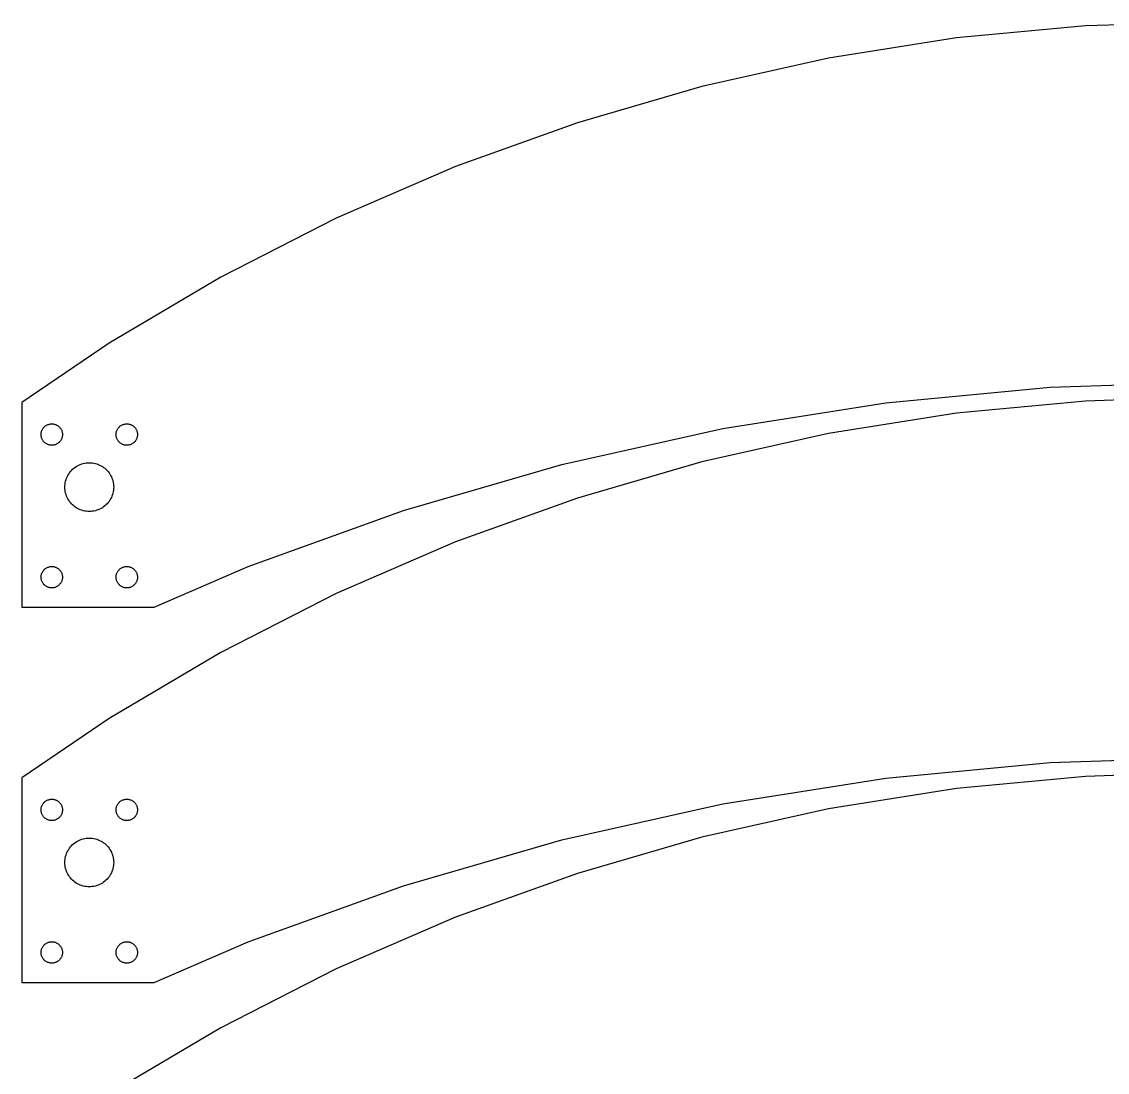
# Model space of a CAD drawing. Header units: metres. Extents: x 0 to 318, y 0 to 285.
# Drawn here: x 0 to 144.6, y 145 to 285 of the extents above; entities that cross this region are included whole.
import ezdxf

# ---------------------------------------------------------------- set-up
doc = ezdxf.new("R2010")
doc.units = ezdxf.units.M

msp = doc.modelspace()

# ---------------------------------------------------------------- linework, layer by layer
for p, q in [((159, 285), (141.733, 284.457)), ((141.733, 284.457), (124.533, 282.832)), ((124.533, 282.832), (107.47, 280.129)), ((107.47, 280.129), (90.6103, 276.36)), ((90.6103, 276.36), (74.0203, 271.541)), ((74.0203, 271.541), (57.7657, 265.689)), ((57.7657, 265.689), (41.9107, 258.827)), ((41.9107, 258.827), (26.5177, 250.984)), ((26.5177, 250.984), (11.6476, 242.19)), ((11.6476, 242.19), (0, 234.274)), ((115.133, 234.24), (137.023, 236.309)), ((137.023, 236.309), (159, 237)), ((141.733, 234.457), (124.533, 232.832)), ((159, 235), (141.733, 234.457)), ((0, 234.274), (0, 207)), ((93.4165, 230.801), (115.133, 234.24)), ((3.64561, 231.38), (3.73297, 231.4)), ((3.73297, 231.4), (3.8214, 231.414)), ((3.8214, 231.414), (3.91052, 231.422)), ((3.91052, 231.422), (4, 231.425)), ((4, 231.425), (4.08946, 231.422)), ((4.08946, 231.422), (4.17859, 231.414)), ((4.17859, 231.414), (4.26701, 231.4)), ((4.26701, 231.4), (4.35437, 231.38)), ((13.6456, 231.38), (13.733, 231.4)), ((13.733, 231.4), (13.8214, 231.414)), ((13.8214, 231.414), (13.9105, 231.422)), ((13.9105, 231.422), (14, 231.425)), ((14, 231.425), (14.0895, 231.422)), ((14.0895, 231.422), (14.1786, 231.414)), ((14.1786, 231.414), (14.267, 231.4)), ((14.267, 231.4), (14.3544, 231.38)), ((124.533, 232.832), (107.47, 230.129)), ((2.575, 230), (2.5778, 230.089)), ((2.5778, 229.911), (2.575, 230)), ((2.5778, 230.089), (2.58623, 230.179)), ((2.58623, 230.179), (2.60023, 230.267)), ((2.60023, 230.267), (2.61977, 230.354)), ((2.61977, 230.354), (2.64473, 230.44)), ((2.64473, 230.44), (2.67506, 230.525)), ((2.67506, 230.525), (2.71062, 230.607)), ((2.71062, 230.607), (2.75125, 230.686)), ((2.75125, 230.686), (2.79683, 230.764)), ((2.79683, 230.764), (2.84714, 230.838)), ((2.84714, 230.838), (2.90201, 230.908)), ((2.90201, 230.908), (2.96121, 230.975)), ((2.96121, 230.975), (3.02451, 231.039)), ((3.02451, 231.039), (3.09166, 231.098)), ((3.09166, 231.098), (3.1624, 231.153)), ((3.1624, 231.153), (3.23643, 231.203)), ((3.23643, 231.203), (3.31349, 231.249)), ((3.31349, 231.249), (3.39325, 231.289)), ((3.39325, 231.289), (3.47542, 231.325)), ((3.47542, 231.325), (3.55965, 231.355)), ((3.55965, 231.355), (3.64561, 231.38)), ((4.35437, 231.38), (4.44034, 231.355)), ((4.44034, 231.355), (4.52457, 231.325)), ((4.52457, 231.325), (4.60674, 231.289)), ((4.60674, 231.289), (4.68649, 231.249)), ((4.68649, 231.249), (4.76355, 231.203)), ((4.76355, 231.203), (4.83759, 231.153)), ((4.83759, 231.153), (4.90833, 231.098)), ((4.90833, 231.098), (4.97548, 231.039)), ((4.97548, 231.039), (5.03877, 230.975)), ((5.03877, 230.975), (5.09798, 230.908)), ((5.09798, 230.908), (5.15285, 230.838)), ((5.15285, 230.838), (5.20316, 230.764)), ((5.20316, 230.764), (5.24873, 230.686)), ((5.24873, 230.686), (5.28937, 230.607)), ((5.28937, 230.607), (5.32492, 230.525)), ((5.32492, 230.525), (5.35526, 230.44)), ((5.35526, 230.44), (5.38022, 230.354)), ((5.38022, 230.354), (5.39975, 230.267)), ((5.39975, 230.267), (5.41376, 230.179)), ((5.41376, 230.179), (5.42218, 230.089)), ((5.42218, 230.089), (5.42499, 230)), ((5.42499, 230), (5.42218, 229.911)), ((12.575, 230), (12.5778, 230.089)), ((12.5778, 229.911), (12.575, 230)), ((12.5778, 230.089), (12.5862, 230.179)), ((12.5862, 230.179), (12.6002, 230.267)), ((12.6002, 230.267), (12.6198, 230.354)), ((12.6198, 230.354), (12.6447, 230.44)), ((12.6447, 230.44), (12.6751, 230.525)), ((12.6751, 230.525), (12.7106, 230.607)), ((12.7106, 230.607), (12.7513, 230.686)), ((12.7513, 230.686), (12.7968, 230.764)), ((12.7968, 230.764), (12.8471, 230.838)), ((12.8471, 230.838), (12.902, 230.908)), ((12.902, 230.908), (12.9612, 230.975)), ((12.9612, 230.975), (13.0245, 231.039)), ((13.0245, 231.039), (13.0917, 231.098)), ((13.0917, 231.098), (13.1624, 231.153)), ((13.1624, 231.153), (13.2364, 231.203)), ((13.2364, 231.203), (13.3135, 231.249)), ((13.3135, 231.249), (13.3932, 231.289)), ((13.3932, 231.289), (13.4754, 231.325)), ((13.4754, 231.325), (13.5596, 231.355)), ((13.5596, 231.355), (13.6456, 231.38)), ((14.3544, 231.38), (14.4403, 231.355)), ((14.4403, 231.355), (14.5246, 231.325)), ((14.5246, 231.325), (14.6067, 231.289)), ((14.6067, 231.289), (14.6865, 231.249)), ((14.6865, 231.249), (14.7635, 231.203)), ((14.7635, 231.203), (14.8376, 231.153)), ((14.8376, 231.153), (14.9083, 231.098)), ((14.9083, 231.098), (14.9755, 231.039)), ((14.9755, 231.039), (15.0388, 230.975)), ((15.0388, 230.975), (15.098, 230.908)), ((15.098, 230.908), (15.1528, 230.838)), ((15.1528, 230.838), (15.2032, 230.764)), ((15.2032, 230.764), (15.2487, 230.686)), ((15.2487, 230.686), (15.2894, 230.607)), ((15.2894, 230.607), (15.3249, 230.525)), ((15.3249, 230.525), (15.3553, 230.44)), ((15.3553, 230.44), (15.3802, 230.354)), ((15.3802, 230.354), (15.3997, 230.267)), ((15.3997, 230.267), (15.4138, 230.179)), ((15.4138, 230.179), (15.4222, 230.089)), ((15.4222, 230.089), (15.425, 230)), ((15.425, 230), (15.4222, 229.911)), ((71.9585, 226.004), (93.4165, 230.801)), ((107.47, 230.129), (90.6103, 226.36)), ((2.58623, 229.821), (2.5778, 229.911)), ((2.60023, 229.733), (2.58623, 229.821)), ((2.61977, 229.646), (2.60023, 229.733)), ((2.64473, 229.56), (2.61977, 229.646)), ((2.67506, 229.475), (2.64473, 229.56)), ((2.71062, 229.393), (2.67506, 229.475)), ((2.75125, 229.313), (2.71062, 229.393)), ((2.79683, 229.236), (2.75125, 229.313)), ((2.84714, 229.162), (2.79683, 229.236)), ((2.90201, 229.092), (2.84714, 229.162)), ((2.96121, 229.025), (2.90201, 229.092)), ((3.02451, 228.961), (2.96121, 229.025)), ((3.09166, 228.902), (3.02451, 228.961)), ((3.1624, 228.847), (3.09166, 228.902)), ((3.23643, 228.797), (3.1624, 228.847)), ((3.31349, 228.751), (3.23643, 228.797)), ((3.39325, 228.711), (3.31349, 228.751)), ((3.47542, 228.675), (3.39325, 228.711)), ((3.55965, 228.645), (3.47542, 228.675)), ((3.64561, 228.62), (3.55965, 228.645)), ((3.73297, 228.6), (3.64561, 228.62)), ((3.8214, 228.586), (3.73297, 228.6)), ((3.91052, 228.578), (3.8214, 228.586)), ((3.99998, 228.575), (3.91052, 228.578)), ((4.08946, 228.578), (3.99998, 228.575)), ((4.17859, 228.586), (4.08946, 228.578)), ((4.26701, 228.6), (4.17859, 228.586)), ((4.35437, 228.62), (4.26701, 228.6)), ((4.44034, 228.645), (4.35437, 228.62)), ((4.52457, 228.675), (4.44034, 228.645)), ((4.60674, 228.711), (4.52457, 228.675)), ((4.68649, 228.751), (4.60674, 228.711)), ((4.76355, 228.797), (4.68649, 228.751)), ((4.83759, 228.847), (4.76355, 228.797)), ((4.90833, 228.902), (4.83759, 228.847)), ((4.97548, 228.961), (4.90833, 228.902)), ((5.03877, 229.025), (4.97548, 228.961)), ((5.09798, 229.092), (5.03877, 229.025)), ((5.15285, 229.162), (5.09798, 229.092)), ((5.20316, 229.236), (5.15285, 229.162)), ((5.24873, 229.313), (5.20316, 229.236)), ((5.28937, 229.393), (5.24873, 229.313)), ((5.32492, 229.475), (5.28937, 229.393)), ((5.35526, 229.56), (5.32492, 229.475)), ((5.38022, 229.646), (5.35526, 229.56)), ((5.39975, 229.733), (5.38022, 229.646)), ((5.41376, 229.821), (5.39975, 229.733)), ((5.42218, 229.911), (5.41376, 229.821)), ((12.5862, 229.821), (12.5778, 229.911)), ((12.6002, 229.733), (12.5862, 229.821)), ((12.6198, 229.646), (12.6002, 229.733)), ((12.6447, 229.56), (12.6198, 229.646)), ((12.6751, 229.475), (12.6447, 229.56)), ((12.7106, 229.393), (12.6751, 229.475)), ((12.7513, 229.313), (12.7106, 229.393)), ((12.7968, 229.236), (12.7513, 229.313)), ((12.8471, 229.162), (12.7968, 229.236)), ((12.902, 229.092), (12.8471, 229.162)), ((12.9612, 229.025), (12.902, 229.092)), ((13.0245, 228.961), (12.9612, 229.025)), ((13.0917, 228.902), (13.0245, 228.961)), ((13.1624, 228.847), (13.0917, 228.902)), ((13.2364, 228.797), (13.1624, 228.847)), ((13.3135, 228.751), (13.2364, 228.797)), ((13.3932, 228.711), (13.3135, 228.751)), ((13.4754, 228.675), (13.3932, 228.711)), ((13.5596, 228.645), (13.4754, 228.675)), ((13.6456, 228.62), (13.5596, 228.645)), ((13.733, 228.6), (13.6456, 228.62)), ((13.8214, 228.586), (13.733, 228.6)), ((13.9105, 228.578), (13.8214, 228.586)), ((14, 228.575), (13.9105, 228.578)), ((14.0895, 228.578), (14, 228.575)), ((14.1786, 228.586), (14.0895, 228.578)), ((14.267, 228.6), (14.1786, 228.586)), ((14.3544, 228.62), (14.267, 228.6)), ((14.4403, 228.645), (14.3544, 228.62)), ((14.5246, 228.675), (14.4403, 228.645)), ((14.6067, 228.711), (14.5246, 228.675)), ((14.6865, 228.751), (14.6067, 228.711)), ((14.7635, 228.797), (14.6865, 228.751)), ((14.8376, 228.847), (14.7635, 228.797)), ((14.9083, 228.902), (14.8376, 228.847)), ((14.9755, 228.961), (14.9083, 228.902)), ((15.0388, 229.025), (14.9755, 228.961)), ((15.098, 229.092), (15.0388, 229.025)), ((15.1528, 229.162), (15.098, 229.092)), ((15.2032, 229.236), (15.1528, 229.162)), ((15.2487, 229.313), (15.2032, 229.236)), ((15.2894, 229.393), (15.2487, 229.313)), ((15.3249, 229.475), (15.2894, 229.393)), ((15.3553, 229.56), (15.3249, 229.475)), ((15.3802, 229.646), (15.3553, 229.56)), ((15.3997, 229.733), (15.3802, 229.646)), ((15.4138, 229.821), (15.3997, 229.733)), ((15.4222, 229.911), (15.4138, 229.821)), ((6.92836, 225.504), (7.08969, 225.629)), ((7.08969, 225.629), (7.25856, 225.744)), ((7.25856, 225.744), (7.4343, 225.848)), ((7.4343, 225.848), (7.61621, 225.941)), ((7.61621, 225.941), (7.80359, 226.022)), ((7.80359, 226.022), (7.99568, 226.091)), ((7.99568, 226.091), (8.19176, 226.148)), ((8.19176, 226.148), (8.39101, 226.192)), ((8.39101, 226.192), (8.59267, 226.224)), ((8.59267, 226.224), (8.79593, 226.244)), ((8.79593, 226.244), (9, 226.25)), ((9, 226.25), (9.20406, 226.244)), ((9.20406, 226.244), (9.40732, 226.224)), ((9.40732, 226.224), (9.60898, 226.192)), ((9.60898, 226.192), (9.80823, 226.148)), ((9.80823, 226.148), (10.0043, 226.091)), ((10.0043, 226.091), (10.1964, 226.022)), ((10.1964, 226.022), (10.3838, 225.941)), ((10.3838, 225.941), (10.5657, 225.848)), ((10.5657, 225.848), (10.7414, 225.744)), ((10.7414, 225.744), (10.9103, 225.629)), ((10.9103, 225.629), (11.0716, 225.504)), ((50.844, 219.87), (71.9585, 226.004)), ((90.6103, 226.36), (74.0203, 221.541)), ((5.90906, 224.004), (5.97823, 224.196)), ((5.97823, 224.196), (6.05931, 224.384)), ((6.05931, 224.384), (6.15199, 224.566)), ((6.15199, 224.566), (6.25592, 224.741)), ((6.25592, 224.741), (6.37068, 224.91)), ((6.37068, 224.91), (6.49582, 225.072)), ((6.49582, 225.072), (6.63084, 225.225)), ((6.63084, 225.225), (6.77521, 225.369)), ((6.77521, 225.369), (6.92836, 225.504)), ((11.0716, 225.504), (11.2248, 225.369)), ((11.2248, 225.369), (11.3691, 225.225)), ((11.3691, 225.225), (11.5042, 225.072)), ((11.5042, 225.072), (11.6293, 224.91)), ((11.6293, 224.91), (11.7441, 224.741)), ((11.7441, 224.741), (11.848, 224.566)), ((11.848, 224.566), (11.9407, 224.384)), ((11.9407, 224.384), (12.0218, 224.196)), ((12.0218, 224.196), (12.0909, 224.004)), ((5.75, 223), (5.75641, 223.204)), ((5.75641, 222.796), (5.75, 223)), ((5.75641, 223.204), (5.77562, 223.407)), ((5.77562, 222.593), (5.75641, 222.796)), ((5.77562, 223.407), (5.80756, 223.609)), ((5.80756, 223.609), (5.8521, 223.808)), ((5.8521, 223.808), (5.90906, 224.004)), ((12.0909, 224.004), (12.1479, 223.808)), ((12.1479, 223.808), (12.1924, 223.609)), ((12.1924, 223.609), (12.2244, 223.407)), ((12.2244, 223.407), (12.2436, 223.204)), ((12.2436, 222.796), (12.2244, 222.593)), ((12.2436, 223.204), (12.25, 223)), ((12.25, 223), (12.2436, 222.796)), ((5.80756, 222.391), (5.77562, 222.593)), ((5.8521, 222.192), (5.80756, 222.391)), ((5.90906, 221.996), (5.8521, 222.192)), ((5.97823, 221.804), (5.90906, 221.996)), ((6.05931, 221.616), (5.97823, 221.804)), ((6.15199, 221.434), (6.05931, 221.616)), ((6.25592, 221.259), (6.15199, 221.434)), ((11.848, 221.434), (11.7441, 221.259)), ((11.9407, 221.616), (11.848, 221.434)), ((12.0218, 221.804), (11.9407, 221.616)), ((12.0909, 221.996), (12.0218, 221.804)), ((12.1479, 222.192), (12.0909, 221.996)), ((12.1924, 222.391), (12.1479, 222.192)), ((12.2244, 222.593), (12.1924, 222.391)), ((74.0203, 221.541), (57.7657, 215.689)), ((6.37068, 221.09), (6.25592, 221.259)), ((6.49582, 220.928), (6.37068, 221.09)), ((6.63084, 220.775), (6.49582, 220.928)), ((6.77521, 220.631), (6.63084, 220.775)), ((6.92836, 220.496), (6.77521, 220.631)), ((7.08969, 220.371), (6.92836, 220.496)), ((7.25856, 220.256), (7.08969, 220.371)), ((7.4343, 220.152), (7.25856, 220.256)), ((7.61621, 220.059), (7.4343, 220.152)), ((7.80359, 219.978), (7.61621, 220.059)), ((7.99568, 219.909), (7.80359, 219.978)), ((8.19176, 219.852), (7.99568, 219.909)), ((8.39101, 219.808), (8.19176, 219.852)), ((9.80823, 219.852), (9.60898, 219.808)), ((10.0043, 219.909), (9.80823, 219.852)), ((10.1964, 219.978), (10.0043, 219.909)), ((10.3838, 220.059), (10.1964, 219.978)), ((10.5657, 220.152), (10.3838, 220.059)), ((10.7414, 220.256), (10.5657, 220.152)), ((10.9103, 220.371), (10.7414, 220.256)), ((11.0716, 220.496), (10.9103, 220.371)), ((11.2248, 220.631), (11.0716, 220.496)), ((11.3691, 220.775), (11.2248, 220.631)), ((11.5042, 220.928), (11.3691, 220.775)), ((11.6293, 221.09), (11.5042, 220.928)), ((11.7441, 221.259), (11.6293, 221.09)), ((30.1564, 212.422), (50.844, 219.87)), ((8.59267, 219.776), (8.39101, 219.808)), ((8.79593, 219.756), (8.59267, 219.776)), ((9, 219.75), (8.79593, 219.756)), ((9.20406, 219.756), (9, 219.75)), ((9.40732, 219.776), (9.20406, 219.756)), ((9.60898, 219.808), (9.40732, 219.776)), ((57.7657, 215.689), (41.9107, 208.827)), ((2.5778, 211.089), (2.58623, 211.179)), ((2.58623, 211.179), (2.60023, 211.267)), ((2.60023, 211.267), (2.61977, 211.354)), ((2.61977, 211.354), (2.64473, 211.44)), ((2.64473, 211.44), (2.67506, 211.525)), ((2.67506, 211.525), (2.71062, 211.607)), ((2.71062, 211.607), (2.75125, 211.686)), ((2.75125, 211.686), (2.79683, 211.764)), ((2.79683, 211.764), (2.84714, 211.838)), ((2.84714, 211.838), (2.90201, 211.908)), ((2.90201, 211.908), (2.96121, 211.975)), ((2.96121, 211.975), (3.02451, 212.039)), ((3.02451, 212.039), (3.09166, 212.098)), ((3.09166, 212.098), (3.1624, 212.153)), ((3.1624, 212.153), (3.23643, 212.203)), ((3.23643, 212.203), (3.31349, 212.249)), ((3.31349, 212.249), (3.39325, 212.289)), ((3.39325, 212.289), (3.47542, 212.325)), ((3.47542, 212.325), (3.55965, 212.355)), ((3.55965, 212.355), (3.64561, 212.38)), ((3.64561, 212.38), (3.73297, 212.4)), ((3.73297, 212.4), (3.8214, 212.414)), ((3.8214, 212.414), (3.91052, 212.422)), ((3.91052, 212.422), (4, 212.425)), ((4, 212.425), (4.08946, 212.422)), ((4.08946, 212.422), (4.17859, 212.414)), ((4.17859, 212.414), (4.26701, 212.4)), ((4.26701, 212.4), (4.35437, 212.38)), ((4.35437, 212.38), (4.44034, 212.355)), ((4.44034, 212.355), (4.52457, 212.325)), ((4.52457, 212.325), (4.60674, 212.289)), ((4.60674, 212.289), (4.68649, 212.249)), ((4.68649, 212.249), (4.76355, 212.203)), ((4.76355, 212.203), (4.83759, 212.153)), ((4.83759, 212.153), (4.90833, 212.098)), ((4.90833, 212.098), (4.97548, 212.039)), ((4.97548, 212.039), (5.03877, 211.975)), ((5.03877, 211.975), (5.09798, 211.908)), ((5.09798, 211.908), (5.15285, 211.838)), ((5.15285, 211.838), (5.20316, 211.764)), ((5.20316, 211.764), (5.24873, 211.686)), ((5.24873, 211.686), (5.28937, 211.607)), ((5.28937, 211.607), (5.32492, 211.525)), ((5.32492, 211.525), (5.35526, 211.44)), ((5.35526, 211.44), (5.38022, 211.354)), ((5.38022, 211.354), (5.39975, 211.267)), ((5.39975, 211.267), (5.41376, 211.179)), ((5.41376, 211.179), (5.42218, 211.089)), ((12.5778, 211.089), (12.5862, 211.179)), ((12.5862, 211.179), (12.6002, 211.267)), ((12.6002, 211.267), (12.6198, 211.354)), ((12.6198, 211.354), (12.6447, 211.44)), ((12.6447, 211.44), (12.6751, 211.525)), ((12.6751, 211.525), (12.7106, 211.607)), ((12.7106, 211.607), (12.7513, 211.686)), ((12.7513, 211.686), (12.7968, 211.764)), ((12.7968, 211.764), (12.8471, 211.838)), ((12.8471, 211.838), (12.902, 211.908)), ((12.902, 211.908), (12.9612, 211.975)), ((12.9612, 211.975), (13.0245, 212.039)), ((13.0245, 212.039), (13.0917, 212.098)), ((13.0917, 212.098), (13.1624, 212.153)), ((13.1624, 212.153), (13.2364, 212.203)), ((13.2364, 212.203), (13.3135, 212.249)), ((13.3135, 212.249), (13.3932, 212.289)), ((13.3932, 212.289), (13.4754, 212.325)), ((13.4754, 212.325), (13.5596, 212.355)), ((13.5596, 212.355), (13.6456, 212.38)), ((13.6456, 212.38), (13.733, 212.4)), ((13.733, 212.4), (13.8214, 212.414)), ((13.8214, 212.414), (13.9105, 212.422)), ((13.9105, 212.422), (14, 212.425)), ((14, 212.425), (14.0895, 212.422)), ((14.0895, 212.422), (14.1786, 212.414)), ((14.1786, 212.414), (14.267, 212.4)), ((14.267, 212.4), (14.3544, 212.38)), ((14.3544, 212.38), (14.4403, 212.355)), ((14.4403, 212.355), (14.5246, 212.325)), ((14.5246, 212.325), (14.6067, 212.289)), ((14.6067, 212.289), (14.6865, 212.249)), ((14.6865, 212.249), (14.7635, 212.203)), ((14.7635, 212.203), (14.8376, 212.153)), ((14.8376, 212.153), (14.9083, 212.098)), ((14.9083, 212.098), (14.9755, 212.039)), ((14.9755, 212.039), (15.0388, 211.975)), ((15.0388, 211.975), (15.098, 211.908)), ((15.098, 211.908), (15.1528, 211.838)), ((15.1528, 211.838), (15.2032, 211.764)), ((15.2032, 211.764), (15.2487, 211.686)), ((15.2487, 211.686), (15.2894, 211.607)), ((15.2894, 211.607), (15.3249, 211.525)), ((15.3249, 211.525), (15.3553, 211.44)), ((15.3553, 211.44), (15.3802, 211.354)), ((15.3802, 211.354), (15.3997, 211.267)), ((15.3997, 211.267), (15.4138, 211.179)), ((15.4138, 211.179), (15.4222, 211.089)), ((17.6274, 207), (30.1564, 212.422)), ((2.575, 211), (2.5778, 211.089)), ((2.5778, 210.911), (2.575, 211)), ((2.58623, 210.821), (2.5778, 210.911)), ((2.60023, 210.733), (2.58623, 210.821)), ((2.61977, 210.646), (2.60023, 210.733)), ((2.64473, 210.56), (2.61977, 210.646)), ((2.67506, 210.475), (2.64473, 210.56)), ((2.71062, 210.393), (2.67506, 210.475)), ((2.75125, 210.313), (2.71062, 210.393)), ((2.79683, 210.236), (2.75125, 210.313)), ((2.84714, 210.162), (2.79683, 210.236)), ((2.90201, 210.092), (2.84714, 210.162)), ((2.96121, 210.025), (2.90201, 210.092)), ((3.02451, 209.961), (2.96121, 210.025)), ((3.09166, 209.902), (3.02451, 209.961)), ((3.1624, 209.847), (3.09166, 209.902)), ((3.23643, 209.797), (3.1624, 209.847)), ((3.31349, 209.751), (3.23643, 209.797)), ((3.39325, 209.711), (3.31349, 209.751)), ((3.47542, 209.675), (3.39325, 209.711)), ((4.60674, 209.711), (4.52457, 209.675)), ((4.68649, 209.751), (4.60674, 209.711)), ((4.76355, 209.797), (4.68649, 209.751)), ((4.83759, 209.847), (4.76355, 209.797)), ((4.90833, 209.902), (4.83759, 209.847)), ((4.97548, 209.961), (4.90833, 209.902)), ((5.03877, 210.025), (4.97548, 209.961)), ((5.09798, 210.092), (5.03877, 210.025)), ((5.15285, 210.162), (5.09798, 210.092)), ((5.20316, 210.236), (5.15285, 210.162)), ((5.24873, 210.313), (5.20316, 210.236)), ((5.28937, 210.393), (5.24873, 210.313)), ((5.32492, 210.475), (5.28937, 210.393)), ((5.35526, 210.56), (5.32492, 210.475)), ((5.38022, 210.646), (5.35526, 210.56)), ((5.39975, 210.733), (5.38022, 210.646)), ((5.41376, 210.821), (5.39975, 210.733)), ((5.42218, 210.911), (5.41376, 210.821)), ((5.42218, 211.089), (5.42499, 211)), ((5.42499, 211), (5.42218, 210.911)), ((12.575, 211), (12.5778, 211.089)), ((12.5778, 210.911), (12.575, 211)), ((12.5862, 210.821), (12.5778, 210.911)), ((12.6002, 210.733), (12.5862, 210.821)), ((12.6198, 210.646), (12.6002, 210.733)), ((12.6447, 210.56), (12.6198, 210.646)), ((12.6751, 210.475), (12.6447, 210.56)), ((12.7106, 210.393), (12.6751, 210.475)), ((12.7513, 210.313), (12.7106, 210.393)), ((12.7968, 210.236), (12.7513, 210.313)), ((12.8471, 210.162), (12.7968, 210.236)), ((12.902, 210.092), (12.8471, 210.162)), ((12.9612, 210.025), (12.902, 210.092)), ((13.0245, 209.961), (12.9612, 210.025)), ((13.0917, 209.902), (13.0245, 209.961)), ((13.1624, 209.847), (13.0917, 209.902)), ((13.2364, 209.797), (13.1624, 209.847)), ((13.3135, 209.751), (13.2364, 209.797)), ((13.3932, 209.711), (13.3135, 209.751)), ((13.4754, 209.675), (13.3932, 209.711)), ((14.6067, 209.711), (14.5246, 209.675)), ((14.6865, 209.751), (14.6067, 209.711)), ((14.7635, 209.797), (14.6865, 209.751)), ((14.8376, 209.847), (14.7635, 209.797)), ((14.9083, 209.902), (14.8376, 209.847)), ((14.9755, 209.961), (14.9083, 209.902)), ((15.0388, 210.025), (14.9755, 209.961)), ((15.098, 210.092), (15.0388, 210.025)), ((15.1528, 210.162), (15.098, 210.092)), ((15.2032, 210.236), (15.1528, 210.162)), ((15.2487, 210.313), (15.2032, 210.236)), ((15.2894, 210.393), (15.2487, 210.313)), ((15.3249, 210.475), (15.2894, 210.393)), ((15.3553, 210.56), (15.3249, 210.475)), ((15.3802, 210.646), (15.3553, 210.56)), ((15.3997, 210.733), (15.3802, 210.646)), ((15.4138, 210.821), (15.3997, 210.733)), ((15.4222, 210.911), (15.4138, 210.821)), ((15.4222, 211.089), (15.425, 211)), ((15.425, 211), (15.4222, 210.911)), ((3.55965, 209.645), (3.47542, 209.675)), ((3.64561, 209.62), (3.55965, 209.645)), ((3.73297, 209.6), (3.64561, 209.62)), ((3.8214, 209.586), (3.73297, 209.6)), ((3.91052, 209.578), (3.8214, 209.586)), ((3.99998, 209.575), (3.91052, 209.578)), ((4.08946, 209.578), (3.99998, 209.575)), ((4.17859, 209.586), (4.08946, 209.578)), ((4.26701, 209.6), (4.17859, 209.586)), ((4.35437, 209.62), (4.26701, 209.6)), ((4.44034, 209.645), (4.35437, 209.62)), ((4.52457, 209.675), (4.44034, 209.645)), ((13.5596, 209.645), (13.4754, 209.675)), ((13.6456, 209.62), (13.5596, 209.645)), ((13.733, 209.6), (13.6456, 209.62)), ((13.8214, 209.586), (13.733, 209.6)), ((13.9105, 209.578), (13.8214, 209.586)), ((14, 209.575), (13.9105, 209.578)), ((14.0895, 209.578), (14, 209.575)), ((14.1786, 209.586), (14.0895, 209.578)), ((14.267, 209.6), (14.1786, 209.586)), ((14.3544, 209.62), (14.267, 209.6)), ((14.4403, 209.645), (14.3544, 209.62)), ((14.5246, 209.675), (14.4403, 209.645)), ((41.9107, 208.827), (26.5177, 200.984)), ((0, 207), (17.6274, 207)), ((26.5177, 200.984), (11.6476, 192.19)), ((11.6476, 192.19), (0, 184.274)), ((137.023, 186.309), (159, 187)), ((115.133, 184.24), (137.023, 186.309)), ((0, 184.274), (0, 157)), ((93.4165, 180.801), (115.133, 184.24)), ((141.733, 184.457), (124.533, 182.832)), ((159, 185), (141.733, 184.457)), ((124.533, 182.832), (107.47, 180.129)), ((2.79683, 180.764), (2.84714, 180.838)), ((2.84714, 180.838), (2.90201, 180.908)), ((2.90201, 180.908), (2.96121, 180.975)), ((2.96121, 180.975), (3.02451, 181.039)), ((3.02451, 181.039), (3.09166, 181.098)), ((3.09166, 181.098), (3.1624, 181.153)), ((3.1624, 181.153), (3.23643, 181.203)), ((3.23643, 181.203), (3.31349, 181.249)), ((3.31349, 181.249), (3.39325, 181.289)), ((3.39325, 181.289), (3.47542, 181.325)), ((3.47542, 181.325), (3.55965, 181.355)), ((3.55965, 181.355), (3.64561, 181.38)), ((3.64561, 181.38), (3.73297, 181.4)), ((3.73297, 181.4), (3.8214, 181.414)), ((3.8214, 181.414), (3.91052, 181.422)), ((3.91052, 181.422), (4, 181.425)), ((4, 181.425), (4.08946, 181.422)), ((4.08946, 181.422), (4.17859, 181.414)), ((4.17859, 181.414), (4.26701, 181.4)), ((4.26701, 181.4), (4.35437, 181.38)), ((4.35437, 181.38), (4.44034, 181.355)), ((4.44034, 181.355), (4.52457, 181.325)), ((4.52457, 181.325), (4.60674, 181.289)), ((4.60674, 181.289), (4.68649, 181.249)), ((4.68649, 181.249), (4.76355, 181.203)), ((4.76355, 181.203), (4.83759, 181.153)), ((4.83759, 181.153), (4.90833, 181.098)), ((4.90833, 181.098), (4.97548, 181.039)), ((4.97548, 181.039), (5.03877, 180.975)), ((5.03877, 180.975), (5.09798, 180.908)), ((5.09798, 180.908), (5.15285, 180.838)), ((5.15285, 180.838), (5.20316, 180.764)), ((12.7968, 180.764), (12.8471, 180.838)), ((12.8471, 180.838), (12.902, 180.908)), ((12.902, 180.908), (12.9612, 180.975)), ((12.9612, 180.975), (13.0245, 181.039)), ((13.0245, 181.039), (13.0917, 181.098)), ((13.0917, 181.098), (13.1624, 181.153)), ((13.1624, 181.153), (13.2364, 181.203)), ((13.2364, 181.203), (13.3135, 181.249)), ((13.3135, 181.249), (13.3932, 181.289)), ((13.3932, 181.289), (13.4754, 181.325)), ((13.4754, 181.325), (13.5596, 181.355)), ((13.5596, 181.355), (13.6456, 181.38)), ((13.6456, 181.38), (13.733, 181.4)), ((13.733, 181.4), (13.8214, 181.414)), ((13.8214, 181.414), (13.9105, 181.422)), ((13.9105, 181.422), (14, 181.425)), ((14, 181.425), (14.0895, 181.422)), ((14.0895, 181.422), (14.1786, 181.414)), ((14.1786, 181.414), (14.267, 181.4)), ((14.267, 181.4), (14.3544, 181.38)), ((14.3544, 181.38), (14.4403, 181.355)), ((14.4403, 181.355), (14.5246, 181.325)), ((14.5246, 181.325), (14.6067, 181.289)), ((14.6067, 181.289), (14.6865, 181.249)), ((14.6865, 181.249), (14.7635, 181.203)), ((14.7635, 181.203), (14.8376, 181.153)), ((14.8376, 181.153), (14.9083, 181.098)), ((14.9083, 181.098), (14.9755, 181.039)), ((14.9755, 181.039), (15.0388, 180.975)), ((15.0388, 180.975), (15.098, 180.908)), ((15.098, 180.908), (15.1528, 180.838)), ((15.1528, 180.838), (15.2032, 180.764)), ((71.9585, 176.004), (93.4165, 180.801)), ((2.575, 180), (2.5778, 180.089)), ((2.5778, 179.911), (2.575, 180)), ((2.5778, 180.089), (2.58623, 180.179)), ((2.58623, 179.821), (2.5778, 179.911)), ((2.58623, 180.179), (2.60023, 180.267)), ((2.60023, 179.733), (2.58623, 179.821)), ((2.60023, 180.267), (2.61977, 180.354)), ((2.61977, 179.646), (2.60023, 179.733)), ((2.61977, 180.354), (2.64473, 180.44)), ((2.64473, 179.56), (2.61977, 179.646)), ((2.64473, 180.44), (2.67506, 180.525)), ((2.67506, 179.475), (2.64473, 179.56)), ((2.67506, 180.525), (2.71062, 180.607)), ((2.71062, 179.393), (2.67506, 179.475)), ((2.71062, 180.607), (2.75125, 180.686)), ((2.75125, 179.313), (2.71062, 179.393)), ((2.75125, 180.686), (2.79683, 180.764)), ((5.20316, 180.764), (5.24873, 180.686)), ((5.24873, 180.686), (5.28937, 180.607)), ((5.28937, 179.393), (5.24873, 179.313)), ((5.28937, 180.607), (5.32492, 180.525)), ((5.32492, 179.475), (5.28937, 179.393)), ((5.32492, 180.525), (5.35526, 180.44)), ((5.35526, 179.56), (5.32492, 179.475)), ((5.35526, 180.44), (5.38022, 180.354)), ((5.38022, 179.646), (5.35526, 179.56)), ((5.38022, 180.354), (5.39975, 180.267)), ((5.39975, 179.733), (5.38022, 179.646)), ((5.39975, 180.267), (5.41376, 180.179)), ((5.41376, 179.821), (5.39975, 179.733)), ((5.41376, 180.179), (5.42218, 180.089)), ((5.42218, 179.911), (5.41376, 179.821)), ((5.42218, 180.089), (5.42499, 180)), ((5.42499, 180), (5.42218, 179.911)), ((12.575, 180), (12.5778, 180.089)), ((12.5778, 179.911), (12.575, 180)), ((12.5778, 180.089), (12.5862, 180.179)), ((12.5862, 179.821), (12.5778, 179.911)), ((12.5862, 180.179), (12.6002, 180.267)), ((12.6002, 179.733), (12.5862, 179.821)), ((12.6002, 180.267), (12.6198, 180.354)), ((12.6198, 179.646), (12.6002, 179.733)), ((12.6198, 180.354), (12.6447, 180.44)), ((12.6447, 179.56), (12.6198, 179.646)), ((12.6447, 180.44), (12.6751, 180.525)), ((12.6751, 179.475), (12.6447, 179.56)), ((12.6751, 180.525), (12.7106, 180.607)), ((12.7106, 179.393), (12.6751, 179.475)), ((12.7106, 180.607), (12.7513, 180.686)), ((12.7513, 179.313), (12.7106, 179.393)), ((12.7513, 180.686), (12.7968, 180.764)), ((15.2032, 180.764), (15.2487, 180.686)), ((15.2487, 180.686), (15.2894, 180.607)), ((15.2894, 179.393), (15.2487, 179.313)), ((15.2894, 180.607), (15.3249, 180.525)), ((15.3249, 179.475), (15.2894, 179.393)), ((15.3249, 180.525), (15.3553, 180.44)), ((15.3553, 179.56), (15.3249, 179.475)), ((15.3553, 180.44), (15.3802, 180.354)), ((15.3802, 179.646), (15.3553, 179.56)), ((15.3802, 180.354), (15.3997, 180.267)), ((15.3997, 179.733), (15.3802, 179.646)), ((15.3997, 180.267), (15.4138, 180.179)), ((15.4138, 179.821), (15.3997, 179.733)), ((15.4138, 180.179), (15.4222, 180.089)), ((15.4222, 179.911), (15.4138, 179.821)), ((15.4222, 180.089), (15.425, 180)), ((15.425, 180), (15.4222, 179.911)), ((107.47, 180.129), (90.6103, 176.36)), ((2.79683, 179.236), (2.75125, 179.313)), ((2.84714, 179.162), (2.79683, 179.236)), ((2.90201, 179.092), (2.84714, 179.162)), ((2.96121, 179.025), (2.90201, 179.092)), ((3.02451, 178.961), (2.96121, 179.025)), ((3.09166, 178.902), (3.02451, 178.961)), ((3.1624, 178.847), (3.09166, 178.902)), ((3.23643, 178.797), (3.1624, 178.847)), ((3.31349, 178.751), (3.23643, 178.797)), ((3.39325, 178.711), (3.31349, 178.751)), ((3.47542, 178.675), (3.39325, 178.711)), ((3.55965, 178.645), (3.47542, 178.675)), ((3.64561, 178.62), (3.55965, 178.645)), ((3.73297, 178.6), (3.64561, 178.62)), ((3.8214, 178.586), (3.73297, 178.6)), ((3.91052, 178.578), (3.8214, 178.586)), ((3.99998, 178.575), (3.91052, 178.578)), ((4.08946, 178.578), (3.99998, 178.575)), ((4.17859, 178.586), (4.08946, 178.578)), ((4.26701, 178.6), (4.17859, 178.586)), ((4.35437, 178.62), (4.26701, 178.6)), ((4.44034, 178.645), (4.35437, 178.62)), ((4.52457, 178.675), (4.44034, 178.645)), ((4.60674, 178.711), (4.52457, 178.675)), ((4.68649, 178.751), (4.60674, 178.711)), ((4.76355, 178.797), (4.68649, 178.751)), ((4.83759, 178.847), (4.76355, 178.797)), ((4.90833, 178.902), (4.83759, 178.847)), ((4.97548, 178.961), (4.90833, 178.902)), ((5.03877, 179.025), (4.97548, 178.961)), ((5.09798, 179.092), (5.03877, 179.025)), ((5.15285, 179.162), (5.09798, 179.092)), ((5.20316, 179.236), (5.15285, 179.162)), ((5.24873, 179.313), (5.20316, 179.236)), ((12.7968, 179.236), (12.7513, 179.313)), ((12.8471, 179.162), (12.7968, 179.236)), ((12.902, 179.092), (12.8471, 179.162)), ((12.9612, 179.025), (12.902, 179.092)), ((13.0245, 178.961), (12.9612, 179.025)), ((13.0917, 178.902), (13.0245, 178.961)), ((13.1624, 178.847), (13.0917, 178.902)), ((13.2364, 178.797), (13.1624, 178.847)), ((13.3135, 178.751), (13.2364, 178.797)), ((13.3932, 178.711), (13.3135, 178.751)), ((13.4754, 178.675), (13.3932, 178.711)), ((13.5596, 178.645), (13.4754, 178.675)), ((13.6456, 178.62), (13.5596, 178.645)), ((13.733, 178.6), (13.6456, 178.62)), ((13.8214, 178.586), (13.733, 178.6)), ((13.9105, 178.578), (13.8214, 178.586)), ((14, 178.575), (13.9105, 178.578)), ((14.0895, 178.578), (14, 178.575)), ((14.1786, 178.586), (14.0895, 178.578)), ((14.267, 178.6), (14.1786, 178.586)), ((14.3544, 178.62), (14.267, 178.6)), ((14.4403, 178.645), (14.3544, 178.62)), ((14.5246, 178.675), (14.4403, 178.645)), ((14.6067, 178.711), (14.5246, 178.675)), ((14.6865, 178.751), (14.6067, 178.711)), ((14.7635, 178.797), (14.6865, 178.751)), ((14.8376, 178.847), (14.7635, 178.797)), ((14.9083, 178.902), (14.8376, 178.847)), ((14.9755, 178.961), (14.9083, 178.902)), ((15.0388, 179.025), (14.9755, 178.961)), ((15.098, 179.092), (15.0388, 179.025)), ((15.1528, 179.162), (15.098, 179.092)), ((15.2032, 179.236), (15.1528, 179.162)), ((15.2487, 179.313), (15.2032, 179.236)), ((6.37068, 174.91), (6.49582, 175.072)), ((6.49582, 175.072), (6.63084, 175.225)), ((6.63084, 175.225), (6.77521, 175.369)), ((6.77521, 175.369), (6.92836, 175.504)), ((6.92836, 175.504), (7.08969, 175.629)), ((7.08969, 175.629), (7.25856, 175.744)), ((7.25856, 175.744), (7.4343, 175.848)), ((7.4343, 175.848), (7.61621, 175.941)), ((7.61621, 175.941), (7.80359, 176.022)), ((7.80359, 176.022), (7.99568, 176.091)), ((7.99568, 176.091), (8.19176, 176.148)), ((8.19176, 176.148), (8.39101, 176.192)), ((8.39101, 176.192), (8.59267, 176.224)), ((8.59267, 176.224), (8.79593, 176.244)), ((8.79593, 176.244), (9, 176.25)), ((9, 176.25), (9.20406, 176.244)), ((9.20406, 176.244), (9.40732, 176.224)), ((9.40732, 176.224), (9.60898, 176.192)), ((9.60898, 176.192), (9.80823, 176.148)), ((9.80823, 176.148), (10.0043, 176.091)), ((10.0043, 176.091), (10.1964, 176.022)), ((10.1964, 176.022), (10.3838, 175.941)), ((10.3838, 175.941), (10.5657, 175.848)), ((10.5657, 175.848), (10.7414, 175.744)), ((10.7414, 175.744), (10.9103, 175.629)), ((10.9103, 175.629), (11.0716, 175.504)), ((11.0716, 175.504), (11.2248, 175.369)), ((11.2248, 175.369), (11.3691, 175.225)), ((11.3691, 175.225), (11.5042, 175.072)), ((11.5042, 175.072), (11.6293, 174.91)), ((50.844, 169.87), (71.9585, 176.004)), ((90.6103, 176.36), (74.0203, 171.541)), ((5.77562, 173.407), (5.80756, 173.609)), ((5.80756, 173.609), (5.8521, 173.808)), ((5.8521, 173.808), (5.90906, 174.004)), ((5.90906, 174.004), (5.97823, 174.196)), ((5.97823, 174.196), (6.05931, 174.384)), ((6.05931, 174.384), (6.15199, 174.566)), ((6.15199, 174.566), (6.25592, 174.741)), ((6.25592, 174.741), (6.37068, 174.91)), ((11.6293, 174.91), (11.7441, 174.741)), ((11.7441, 174.741), (11.848, 174.566)), ((11.848, 174.566), (11.9407, 174.384)), ((11.9407, 174.384), (12.0218, 174.196)), ((12.0218, 174.196), (12.0909, 174.004)), ((12.0909, 174.004), (12.1479, 173.808)), ((12.1479, 173.808), (12.1924, 173.609)), ((12.1924, 173.609), (12.2244, 173.407)), ((5.75, 173), (5.75641, 173.204)), ((5.75641, 172.796), (5.75, 173)), ((5.75641, 173.204), (5.77562, 173.407)), ((5.77562, 172.593), (5.75641, 172.796)), ((5.80756, 172.391), (5.77562, 172.593)), ((5.8521, 172.192), (5.80756, 172.391)), ((5.90906, 171.996), (5.8521, 172.192)), ((12.1479, 172.192), (12.0909, 171.996)), ((12.1924, 172.391), (12.1479, 172.192)), ((12.2244, 172.593), (12.1924, 172.391)), ((12.2244, 173.407), (12.2436, 173.204)), ((12.2436, 172.796), (12.2244, 172.593)), ((12.2436, 173.204), (12.25, 173)), ((12.25, 173), (12.2436, 172.796)), ((5.97823, 171.804), (5.90906, 171.996)), ((6.05931, 171.616), (5.97823, 171.804)), ((6.15199, 171.434), (6.05931, 171.616)), ((6.25592, 171.259), (6.15199, 171.434)), ((6.37068, 171.09), (6.25592, 171.259)), ((6.49582, 170.928), (6.37068, 171.09)), ((6.63084, 170.775), (6.49582, 170.928)), ((6.77521, 170.631), (6.63084, 170.775)), ((11.3691, 170.775), (11.2248, 170.631)), ((11.5042, 170.928), (11.3691, 170.775)), ((11.6293, 171.09), (11.5042, 170.928)), ((11.7441, 171.259), (11.6293, 171.09)), ((11.848, 171.434), (11.7441, 171.259)), ((11.9407, 171.616), (11.848, 171.434)), ((12.0218, 171.804), (11.9407, 171.616)), ((12.0909, 171.996), (12.0218, 171.804)), ((74.0203, 171.541), (57.7657, 165.689)), ((6.92836, 170.496), (6.77521, 170.631)), ((7.08969, 170.371), (6.92836, 170.496)), ((7.25856, 170.256), (7.08969, 170.371)), ((7.4343, 170.152), (7.25856, 170.256)), ((7.61621, 170.059), (7.4343, 170.152)), ((7.80359, 169.978), (7.61621, 170.059)), ((7.99568, 169.909), (7.80359, 169.978)), ((8.19176, 169.852), (7.99568, 169.909)), ((8.39101, 169.808), (8.19176, 169.852)), ((8.59267, 169.776), (8.39101, 169.808)), ((8.79593, 169.756), (8.59267, 169.776)), ((9, 169.75), (8.79593, 169.756)), ((9.20406, 169.756), (9, 169.75)), ((9.40732, 169.776), (9.20406, 169.756)), ((9.60898, 169.808), (9.40732, 169.776)), ((9.80823, 169.852), (9.60898, 169.808)), ((10.0043, 169.909), (9.80823, 169.852)), ((10.1964, 169.978), (10.0043, 169.909)), ((10.3838, 170.059), (10.1964, 169.978)), ((10.5657, 170.152), (10.3838, 170.059)), ((10.7414, 170.256), (10.5657, 170.152)), ((10.9103, 170.371), (10.7414, 170.256)), ((11.0716, 170.496), (10.9103, 170.371)), ((11.2248, 170.631), (11.0716, 170.496)), ((30.1564, 162.422), (50.844, 169.87)), ((57.7657, 165.689), (41.9107, 158.827)), ((2.90201, 161.908), (2.96121, 161.975)), ((2.96121, 161.975), (3.02451, 162.039)), ((3.02451, 162.039), (3.09166, 162.098)), ((3.09166, 162.098), (3.1624, 162.153)), ((3.1624, 162.153), (3.23643, 162.203)), ((3.23643, 162.203), (3.31349, 162.249)), ((3.31349, 162.249), (3.39325, 162.289)), ((3.39325, 162.289), (3.47542, 162.325)), ((3.47542, 162.325), (3.55965, 162.355)), ((3.55965, 162.355), (3.64561, 162.38)), ((3.64561, 162.38), (3.73297, 162.4)), ((3.73297, 162.4), (3.8214, 162.414)), ((3.8214, 162.414), (3.91052, 162.422)), ((3.91052, 162.422), (4, 162.425)), ((4, 162.425), (4.08946, 162.422)), ((4.08946, 162.422), (4.17859, 162.414)), ((4.17859, 162.414), (4.26701, 162.4)), ((4.26701, 162.4), (4.35437, 162.38)), ((4.35437, 162.38), (4.44034, 162.355)), ((4.44034, 162.355), (4.52457, 162.325)), ((4.52457, 162.325), (4.60674, 162.289)), ((4.60674, 162.289), (4.68649, 162.249)), ((4.68649, 162.249), (4.76355, 162.203)), ((4.76355, 162.203), (4.83759, 162.153)), ((4.83759, 162.153), (4.90833, 162.098)), ((4.90833, 162.098), (4.97548, 162.039)), ((4.97548, 162.039), (5.03877, 161.975)), ((5.03877, 161.975), (5.09798, 161.908)), ((12.902, 161.908), (12.9612, 161.975)), ((12.9612, 161.975), (13.0245, 162.039)), ((13.0245, 162.039), (13.0917, 162.098)), ((13.0917, 162.098), (13.1624, 162.153)), ((13.1624, 162.153), (13.2364, 162.203)), ((13.2364, 162.203), (13.3135, 162.249)), ((13.3135, 162.249), (13.3932, 162.289)), ((13.3932, 162.289), (13.4754, 162.325)), ((13.4754, 162.325), (13.5596, 162.355)), ((13.5596, 162.355), (13.6456, 162.38)), ((13.6456, 162.38), (13.733, 162.4)), ((13.733, 162.4), (13.8214, 162.414)), ((13.8214, 162.414), (13.9105, 162.422)), ((13.9105, 162.422), (14, 162.425)), ((14, 162.425), (14.0895, 162.422)), ((14.0895, 162.422), (14.1786, 162.414)), ((14.1786, 162.414), (14.267, 162.4)), ((14.267, 162.4), (14.3544, 162.38)), ((14.3544, 162.38), (14.4403, 162.355)), ((14.4403, 162.355), (14.5246, 162.325)), ((14.5246, 162.325), (14.6067, 162.289)), ((14.6067, 162.289), (14.6865, 162.249)), ((14.6865, 162.249), (14.7635, 162.203)), ((14.7635, 162.203), (14.8376, 162.153)), ((14.8376, 162.153), (14.9083, 162.098)), ((14.9083, 162.098), (14.9755, 162.039)), ((14.9755, 162.039), (15.0388, 161.975)), ((15.0388, 161.975), (15.098, 161.908)), ((17.6274, 157), (30.1564, 162.422)), ((2.575, 161), (2.5778, 161.089)), ((2.5778, 160.911), (2.575, 161)), ((2.5778, 161.089), (2.58623, 161.179)), ((2.58623, 160.821), (2.5778, 160.911)), ((2.58623, 161.179), (2.60023, 161.267)), ((2.60023, 160.733), (2.58623, 160.821)), ((2.60023, 161.267), (2.61977, 161.354)), ((2.61977, 160.646), (2.60023, 160.733)), ((2.61977, 161.354), (2.64473, 161.44)), ((2.64473, 160.56), (2.61977, 160.646)), ((2.64473, 161.44), (2.67506, 161.525)), ((2.67506, 160.475), (2.64473, 160.56)), ((2.67506, 161.525), (2.71062, 161.607)), ((2.71062, 161.607), (2.75125, 161.686)), ((2.75125, 161.686), (2.79683, 161.764)), ((2.79683, 161.764), (2.84714, 161.838)), ((2.84714, 161.838), (2.90201, 161.908)), ((5.09798, 161.908), (5.15285, 161.838)), ((5.15285, 161.838), (5.20316, 161.764)), ((5.20316, 161.764), (5.24873, 161.686)), ((5.24873, 161.686), (5.28937, 161.607)), ((5.28937, 161.607), (5.32492, 161.525)), ((5.32492, 161.525), (5.35526, 161.44)), ((5.35526, 160.56), (5.32492, 160.475)), ((5.35526, 161.44), (5.38022, 161.354)), ((5.38022, 160.646), (5.35526, 160.56)), ((5.38022, 161.354), (5.39975, 161.267)), ((5.39975, 160.733), (5.38022, 160.646)), ((5.39975, 161.267), (5.41376, 161.179)), ((5.41376, 160.821), (5.39975, 160.733)), ((5.41376, 161.179), (5.42218, 161.089)), ((5.42218, 160.911), (5.41376, 160.821)), ((5.42218, 161.089), (5.42499, 161)), ((5.42499, 161), (5.42218, 160.911)), ((12.575, 161), (12.5778, 161.089)), ((12.5778, 160.911), (12.575, 161)), ((12.5778, 161.089), (12.5862, 161.179)), ((12.5862, 160.821), (12.5778, 160.911)), ((12.5862, 161.179), (12.6002, 161.267)), ((12.6002, 160.733), (12.5862, 160.821)), ((12.6002, 161.267), (12.6198, 161.354)), ((12.6198, 160.646), (12.6002, 160.733)), ((12.6198, 161.354), (12.6447, 161.44)), ((12.6447, 160.56), (12.6198, 160.646)), ((12.6447, 161.44), (12.6751, 161.525)), ((12.6751, 160.475), (12.6447, 160.56)), ((12.6751, 161.525), (12.7106, 161.607)), ((12.7106, 161.607), (12.7513, 161.686)), ((12.7513, 161.686), (12.7968, 161.764)), ((12.7968, 161.764), (12.8471, 161.838)), ((12.8471, 161.838), (12.902, 161.908)), ((15.098, 161.908), (15.1528, 161.838)), ((15.1528, 161.838), (15.2032, 161.764)), ((15.2032, 161.764), (15.2487, 161.686)), ((15.2487, 161.686), (15.2894, 161.607)), ((15.2894, 161.607), (15.3249, 161.525)), ((15.3249, 161.525), (15.3553, 161.44)), ((15.3553, 160.56), (15.3249, 160.475)), ((15.3553, 161.44), (15.3802, 161.354)), ((15.3802, 160.646), (15.3553, 160.56)), ((15.3802, 161.354), (15.3997, 161.267)), ((15.3997, 160.733), (15.3802, 160.646)), ((15.3997, 161.267), (15.4138, 161.179)), ((15.4138, 160.821), (15.3997, 160.733)), ((15.4138, 161.179), (15.4222, 161.089)), ((15.4222, 160.911), (15.4138, 160.821)), ((15.4222, 161.089), (15.425, 161)), ((15.425, 161), (15.4222, 160.911)), ((2.71062, 160.393), (2.67506, 160.475)), ((2.75125, 160.313), (2.71062, 160.393)), ((2.79683, 160.236), (2.75125, 160.313)), ((2.84714, 160.162), (2.79683, 160.236)), ((2.90201, 160.092), (2.84714, 160.162)), ((2.96121, 160.025), (2.90201, 160.092)), ((3.02451, 159.961), (2.96121, 160.025)), ((3.09166, 159.902), (3.02451, 159.961)), ((3.1624, 159.847), (3.09166, 159.902)), ((3.23643, 159.797), (3.1624, 159.847)), ((3.31349, 159.751), (3.23643, 159.797)), ((3.39325, 159.711), (3.31349, 159.751)), ((3.47542, 159.675), (3.39325, 159.711)), ((3.55965, 159.645), (3.47542, 159.675)), ((3.64561, 159.62), (3.55965, 159.645)), ((3.73297, 159.6), (3.64561, 159.62)), ((3.8214, 159.586), (3.73297, 159.6)), ((3.91052, 159.578), (3.8214, 159.586)), ((3.99998, 159.575), (3.91052, 159.578)), ((4.08946, 159.578), (3.99998, 159.575)), ((4.17859, 159.586), (4.08946, 159.578)), ((4.26701, 159.6), (4.17859, 159.586)), ((4.35437, 159.62), (4.26701, 159.6)), ((4.44034, 159.645), (4.35437, 159.62)), ((4.52457, 159.675), (4.44034, 159.645)), ((4.60674, 159.711), (4.52457, 159.675)), ((4.68649, 159.751), (4.60674, 159.711)), ((4.76355, 159.797), (4.68649, 159.751)), ((4.83759, 159.847), (4.76355, 159.797)), ((4.90833, 159.902), (4.83759, 159.847)), ((4.97548, 159.961), (4.90833, 159.902)), ((5.03877, 160.025), (4.97548, 159.961)), ((5.09798, 160.092), (5.03877, 160.025)), ((5.15285, 160.162), (5.09798, 160.092)), ((5.20316, 160.236), (5.15285, 160.162)), ((5.24873, 160.313), (5.20316, 160.236)), ((5.28937, 160.393), (5.24873, 160.313)), ((5.32492, 160.475), (5.28937, 160.393)), ((12.7106, 160.393), (12.6751, 160.475)), ((12.7513, 160.313), (12.7106, 160.393)), ((12.7968, 160.236), (12.7513, 160.313)), ((12.8471, 160.162), (12.7968, 160.236)), ((12.902, 160.092), (12.8471, 160.162)), ((12.9612, 160.025), (12.902, 160.092)), ((13.0245, 159.961), (12.9612, 160.025)), ((13.0917, 159.902), (13.0245, 159.961)), ((13.1624, 159.847), (13.0917, 159.902)), ((13.2364, 159.797), (13.1624, 159.847)), ((13.3135, 159.751), (13.2364, 159.797)), ((13.3932, 159.711), (13.3135, 159.751)), ((13.4754, 159.675), (13.3932, 159.711)), ((13.5596, 159.645), (13.4754, 159.675)), ((13.6456, 159.62), (13.5596, 159.645)), ((13.733, 159.6), (13.6456, 159.62)), ((13.8214, 159.586), (13.733, 159.6)), ((13.9105, 159.578), (13.8214, 159.586)), ((14, 159.575), (13.9105, 159.578)), ((14.0895, 159.578), (14, 159.575)), ((14.1786, 159.586), (14.0895, 159.578)), ((14.267, 159.6), (14.1786, 159.586)), ((14.3544, 159.62), (14.267, 159.6)), ((14.4403, 159.645), (14.3544, 159.62)), ((14.5246, 159.675), (14.4403, 159.645)), ((14.6067, 159.711), (14.5246, 159.675)), ((14.6865, 159.751), (14.6067, 159.711)), ((14.7635, 159.797), (14.6865, 159.751)), ((14.8376, 159.847), (14.7635, 159.797)), ((14.9083, 159.902), (14.8376, 159.847)), ((14.9755, 159.961), (14.9083, 159.902)), ((15.0388, 160.025), (14.9755, 159.961)), ((15.098, 160.092), (15.0388, 160.025)), ((15.1528, 160.162), (15.098, 160.092)), ((15.2032, 160.236), (15.1528, 160.162)), ((15.2487, 160.313), (15.2032, 160.236)), ((15.2894, 160.393), (15.2487, 160.313)), ((15.3249, 160.475), (15.2894, 160.393)), ((41.9107, 158.827), (26.5177, 150.984)), ((0, 157), (17.6274, 157)), ((26.5177, 150.984), (11.6476, 142.19))]:
    msp.add_line(p, q)

doc.saveas('drawing.dxf')
